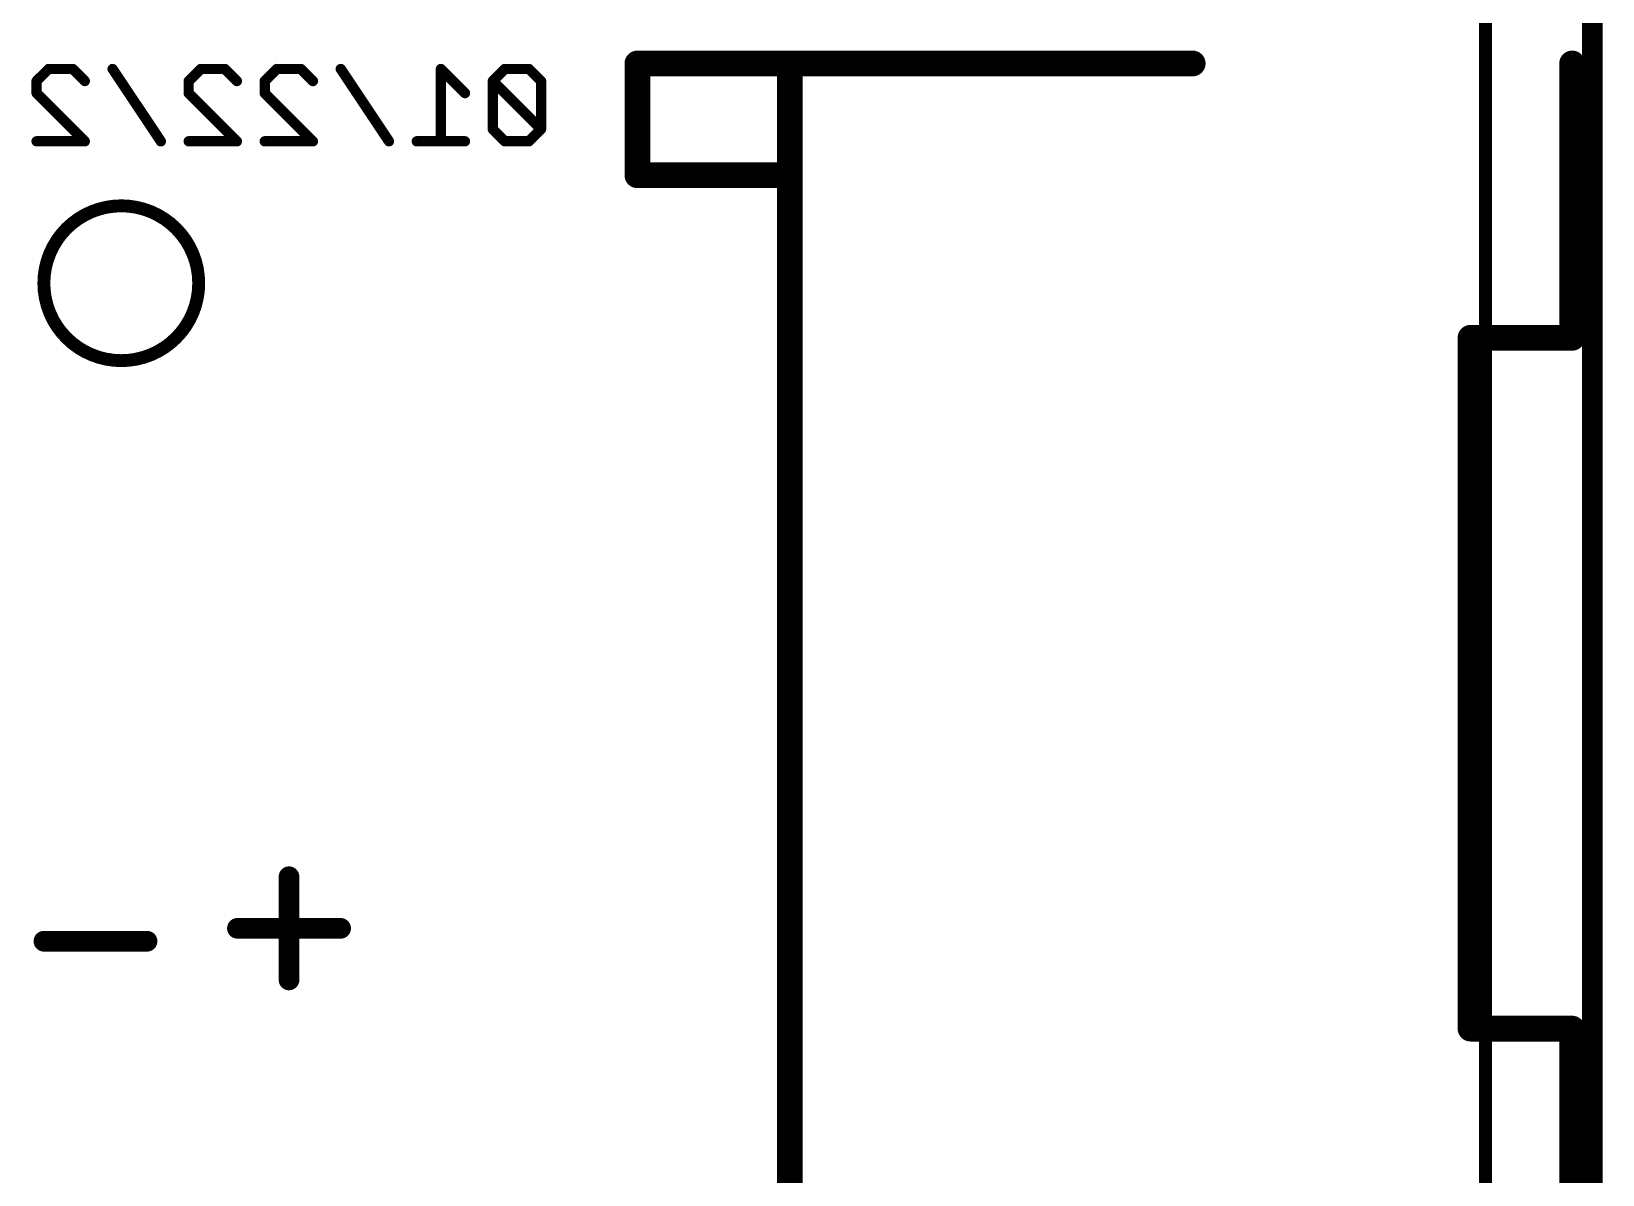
# Model space of a CAD drawing. Extents: x -0.5 to 59.7, y -5.4 to 61.3.
# Drawn here: x 12.7 to 28.17, y 9.39 to 20.64 of the extents above; entities that cross this region are included whole.
import ezdxf

# ---------------------------------------------------------------- set-up
doc = ezdxf.new("R2010")
doc.units = 0
for name, color, linetype in [('20', 213, 'CONTINUOUS'), ('21', 253, 'CONTINUOUS'), ('22', 140, 'CONTINUOUS')]:
    doc.layers.add(name, color=color, linetype=linetype)

msp = doc.modelspace()

# ---------------------------------------------------------------- linework, layer by layer
at = {"layer": '20', "const_width": 0.2032}
msp.add_lwpolyline([(28.067, 8.519), (28.067, 26.797)], dxfattribs=at)
at = {"layer": '21', "const_width": 0.127}
msp.add_lwpolyline([(27.017, 8.001), (27.017, 22.101)], dxfattribs=at)
at = {"layer": '22'}
for points, const_width in [([(18.669, 19.224), (18.669, 20.324)], 0.254), ([(18.669, 20.324), (20.169, 20.324)], 0.254), ([(20.169, 19.224), (20.169, 20.324)], 0.254), ([(20.169, 20.324), (24.134, 20.324)], 0.254), ([(27.869, 17.624), (27.869, 20.324)], 0.254), ([(12.7553, 20.1512), (12.874, 20.2698)], 0.1016), ([(12.874, 20.2698), (13.1112, 20.2698)], 0.1016), ([(13.1112, 20.2698), (13.2299, 20.1512)], 0.1016), ([(13.9783, 19.558), (13.5037, 20.2698)], 0.1016), ([(14.2522, 20.1512), (14.3708, 20.2698)], 0.1016), ([(14.3708, 20.2698), (14.6081, 20.2698)], 0.1016), ([(14.6081, 20.2698), (14.7267, 20.1512)], 0.1016), ([(15.0006, 20.1512), (15.1192, 20.2698)], 0.1016), ([(15.1192, 20.2698), (15.3565, 20.2698)], 0.1016), ([(15.3565, 20.2698), (15.4751, 20.1512)], 0.1016), ([(16.2235, 19.558), (15.749, 20.2698)], 0.1016), ([(16.9719, 20.0325), (16.7347, 20.2698)], 0.1016), ([(16.7347, 20.2698), (16.7347, 19.558)], 0.1016), ([(17.3645, 20.2698), (17.2458, 20.1512)], 0.1016), ([(17.6017, 20.2698), (17.3645, 20.2698)], 0.1016), ([(17.7204, 20.1512), (17.6017, 20.2698)], 0.1016), ([(12.7553, 20.0325), (12.7553, 20.1512)], 0.1016), ([(14.2522, 20.0325), (14.2522, 20.1512)], 0.1016), ([(15.0006, 20.0325), (15.0006, 20.1512)], 0.1016), ([(17.2458, 20.1512), (17.2458, 19.6766)], 0.1016), ([(17.7204, 19.6766), (17.2458, 20.1512)], 0.1016), ([(17.7204, 19.6766), (17.7204, 20.1512)], 0.1016), ([(13.2299, 19.558), (12.7553, 20.0325)], 0.1016), ([(14.7267, 19.558), (14.2522, 20.0325)], 0.1016), ([(15.4751, 19.558), (15.0006, 20.0325)], 0.1016), ([(17.2458, 19.6766), (17.3645, 19.558)], 0.1016), ([(17.6017, 19.558), (17.7204, 19.6766)], 0.1016), ([(12.7553, 19.558), (13.2299, 19.558)], 0.1016), ([(14.2522, 19.558), (14.7267, 19.558)], 0.1016), ([(15.0006, 19.558), (15.4751, 19.558)], 0.1016), ([(16.9719, 19.558), (16.4974, 19.558)], 0.1016), ([(17.3645, 19.558), (17.6017, 19.558)], 0.1016), ([(20.169, 19.224), (18.669, 19.224)], 0.254), ([(20.169, 9.224), (20.169, 19.224)], 0.254), ([(26.869, 10.824), (26.869, 17.624)], 0.254), ([(26.869, 17.624), (27.869, 17.624)], 0.254), ([(15.24, 11.303), (15.24, 12.319)], 0.2032), ([(14.732, 11.811), (15.748, 11.811)], 0.2032), ([(12.827, 11.684), (13.843, 11.684)], 0.2032), ([(27.869, 10.824), (26.869, 10.824)], 0.254), ([(27.869, 8.124), (27.869, 10.824)], 0.254)]:
    msp.add_lwpolyline(points, dxfattribs=dict(at, const_width=const_width))
for points, const_width in [([(18.7325, 20.324, 1), (18.6055, 20.324)], 0.127), ([(18.669, 20.3875, 1), (18.669, 20.2605)], 0.127), ([(20.2325, 20.324, 1), (20.1055, 20.324)], 0.127), ([(20.169, 20.3875, 1), (20.169, 20.2605)], 0.127), ([(20.169, 20.2605, 1), (20.169, 20.3875)], 0.127), ([(24.134, 20.2605, 1), (24.134, 20.3875)], 0.127), ([(27.9325, 20.324, 1), (27.8055, 20.324)], 0.127), ([(12.874, 20.2952, 1), (12.874, 20.2444)], 0.0508), ([(12.8919, 20.2518, 1), (12.856, 20.2878)], 0.0508), ([(13.1292, 20.2878, 1), (13.0933, 20.2518)], 0.0508), ([(13.1112, 20.2444, 1), (13.1112, 20.2952)], 0.0508), ([(13.5249, 20.2839, 1), (13.4826, 20.2557)], 0.0508), ([(14.3708, 20.2952, 1), (14.3708, 20.2444)], 0.0508), ([(14.3888, 20.2518, 1), (14.3528, 20.2878)], 0.0508), ([(14.626, 20.2878, 1), (14.5901, 20.2518)], 0.0508), ([(14.6081, 20.2444, 1), (14.6081, 20.2952)], 0.0508), ([(15.1192, 20.2952, 1), (15.1192, 20.2444)], 0.0508), ([(15.1372, 20.2518, 1), (15.1012, 20.2878)], 0.0508), ([(15.3744, 20.2878, 1), (15.3385, 20.2518)], 0.0508), ([(15.3565, 20.2444, 1), (15.3565, 20.2952)], 0.0508), ([(15.7701, 20.2839, 1), (15.7279, 20.2557)], 0.0508), ([(16.7526, 20.2878, 1), (16.7167, 20.2518)], 0.0508), ([(16.7601, 20.2698, 1), (16.7093, 20.2698)], 0.0508), ([(17.3645, 20.2952, 1), (17.3645, 20.2444)], 0.0508), ([(17.3824, 20.2518, 1), (17.3465, 20.2878)], 0.0508), ([(17.6197, 20.2878, 1), (17.5838, 20.2518)], 0.0508), ([(17.6017, 20.2444, 1), (17.6017, 20.2952)], 0.0508), ([(12.7807, 20.1512, 1), (12.7299, 20.1512)], 0.0508), ([(12.7374, 20.1691, 1), (12.7733, 20.1332)], 0.0508), ([(13.2119, 20.1332, 1), (13.2478, 20.1691)], 0.0508), ([(14.2776, 20.1512, 1), (14.2268, 20.1512)], 0.0508), ([(14.2342, 20.1691, 1), (14.2701, 20.1332)], 0.0508), ([(14.7087, 20.1332, 1), (14.7447, 20.1691)], 0.0508), ([(15.026, 20.1512, 1), (14.9752, 20.1512)], 0.0508), ([(14.9826, 20.1691, 1), (15.0185, 20.1332)], 0.0508), ([(15.4571, 20.1332, 1), (15.4931, 20.1691)], 0.0508), ([(17.2712, 20.1512, 1), (17.2204, 20.1512)], 0.0508), ([(17.2638, 20.1691, 1), (17.2279, 20.1332)], 0.0508), ([(17.2279, 20.1691, 1), (17.2638, 20.1332)], 0.0508), ([(17.7458, 20.1512, 1), (17.695, 20.1512)], 0.0508), ([(17.7024, 20.1332, 1), (17.7383, 20.1691)], 0.0508), ([(12.7299, 20.0325, 1), (12.7807, 20.0325)], 0.0508), ([(12.7733, 20.0505, 1), (12.7374, 20.0146)], 0.0508), ([(14.2701, 20.0505, 1), (14.2342, 20.0146)], 0.0508), ([(14.2268, 20.0325, 1), (14.2776, 20.0325)], 0.0508), ([(15.0185, 20.0505, 1), (14.9826, 20.0146)], 0.0508), ([(14.9752, 20.0325, 1), (15.026, 20.0325)], 0.0508), ([(16.954, 20.0146, 1), (16.9899, 20.0505)], 0.0508), ([(17.2204, 19.6766, 1), (17.2712, 19.6766)], 0.0508), ([(17.2638, 19.6946, 1), (17.2279, 19.6587)], 0.0508), ([(17.695, 19.6766, 1), (17.7458, 19.6766)], 0.0508), ([(17.7383, 19.6587, 1), (17.7024, 19.6946)], 0.0508), ([(17.7024, 19.6587, 1), (17.7383, 19.6946)], 0.0508), ([(12.7553, 19.5834, 1), (12.7553, 19.5326)], 0.0508), ([(13.2119, 19.54, 1), (13.2478, 19.576)], 0.0508), ([(13.2299, 19.5326, 1), (13.2299, 19.5834)], 0.0508), ([(13.9571, 19.5439, 1), (13.9994, 19.5721)], 0.0508), ([(14.2522, 19.5834, 1), (14.2522, 19.5326)], 0.0508), ([(14.7087, 19.54, 1), (14.7447, 19.576)], 0.0508), ([(14.7267, 19.5326, 1), (14.7267, 19.5834)], 0.0508), ([(15.0006, 19.5834, 1), (15.0006, 19.5326)], 0.0508), ([(15.4571, 19.54, 1), (15.4931, 19.576)], 0.0508), ([(15.4751, 19.5326, 1), (15.4751, 19.5834)], 0.0508), ([(16.2024, 19.5439, 1), (16.2447, 19.5721)], 0.0508), ([(16.4974, 19.5834, 1), (16.4974, 19.5326)], 0.0508), ([(16.7093, 19.558, 1), (16.7601, 19.558)], 0.0508), ([(16.9719, 19.5326, 1), (16.9719, 19.5834)], 0.0508), ([(17.3645, 19.5834, 1), (17.3645, 19.5326)], 0.0508), ([(17.3465, 19.54, 1), (17.3824, 19.576)], 0.0508), ([(17.5838, 19.576, 1), (17.6197, 19.54)], 0.0508), ([(17.6017, 19.5326, 1), (17.6017, 19.5834)], 0.0508), ([(18.669, 19.2875, 1), (18.669, 19.1605)], 0.127), ([(20.2325, 19.224, 1), (20.1055, 19.224)], 0.127), ([(20.169, 19.1605, 1), (20.169, 19.2875)], 0.127), ([(18.6055, 19.224, 1), (18.7325, 19.224)], 0.127), ([(20.1055, 19.224, 1), (20.2325, 19.224)], 0.127), ([(13.589, 17.399, 1), (13.589, 18.923, 1), (13.589, 17.399)], 0.127), ([(26.9325, 17.624, 1), (26.8055, 17.624)], 0.127), ([(26.869, 17.6875, 1), (26.869, 17.5605)], 0.127), ([(27.8055, 17.624, 1), (27.9325, 17.624)], 0.127), ([(27.869, 17.5605, 1), (27.869, 17.6875)], 0.127), ([(15.2908, 12.319, 1), (15.1892, 12.319)], 0.1016), ([(14.732, 11.8618, 1), (14.732, 11.7602)], 0.1016), ([(15.748, 11.7602, 1), (15.748, 11.8618)], 0.1016), ([(12.827, 11.7348, 1), (12.827, 11.6332)], 0.1016), ([(13.843, 11.6332, 1), (13.843, 11.7348)], 0.1016), ([(15.1892, 11.303, 1), (15.2908, 11.303)], 0.1016), ([(26.869, 10.8875, 1), (26.869, 10.7605)], 0.127), ([(26.8055, 10.824, 1), (26.9325, 10.824)], 0.127), ([(27.9325, 10.824, 1), (27.8055, 10.824)], 0.127), ([(27.869, 10.7605, 1), (27.869, 10.8875)], 0.127)]:
    msp.add_lwpolyline(points, format="xyb", dxfattribs=dict(at, const_width=const_width))

doc.saveas('drawing.dxf')
